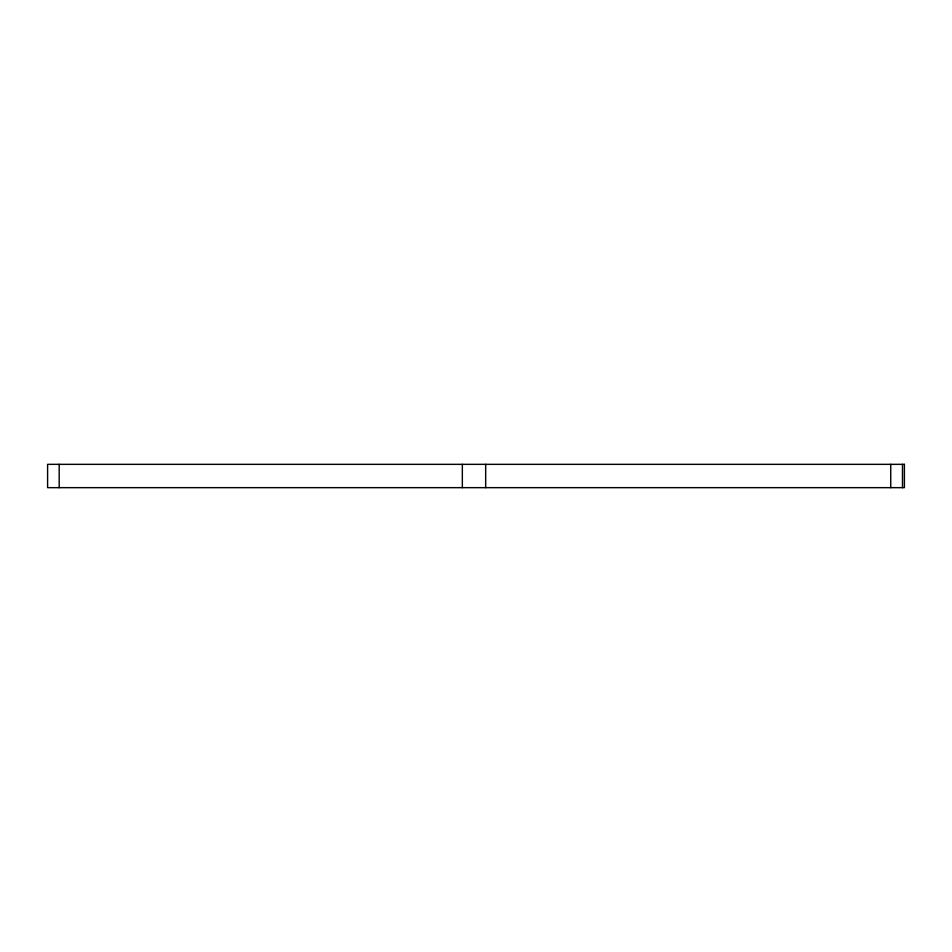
<?xml version="1.0" encoding="UTF-8"?>
<svg xmlns="http://www.w3.org/2000/svg" width="952" height="952" viewBox="0 0 952 952"><rect width="100%" height="100%" fill="white"/><g stroke="black" fill="none" stroke-linecap="round" stroke-linejoin="round"><path stroke-width="1.43" d="M902.484 464.338L902.484 487.662M890.739 464.338L890.739 487.662M485.675 464.338L485.675 487.662M462.339 464.338L462.339 487.662M59.179 464.338L59.179 487.662M904.4 464.338L47.6 464.338L47.6 487.662L904.4 487.662L904.4 464.338"/></g></svg>
